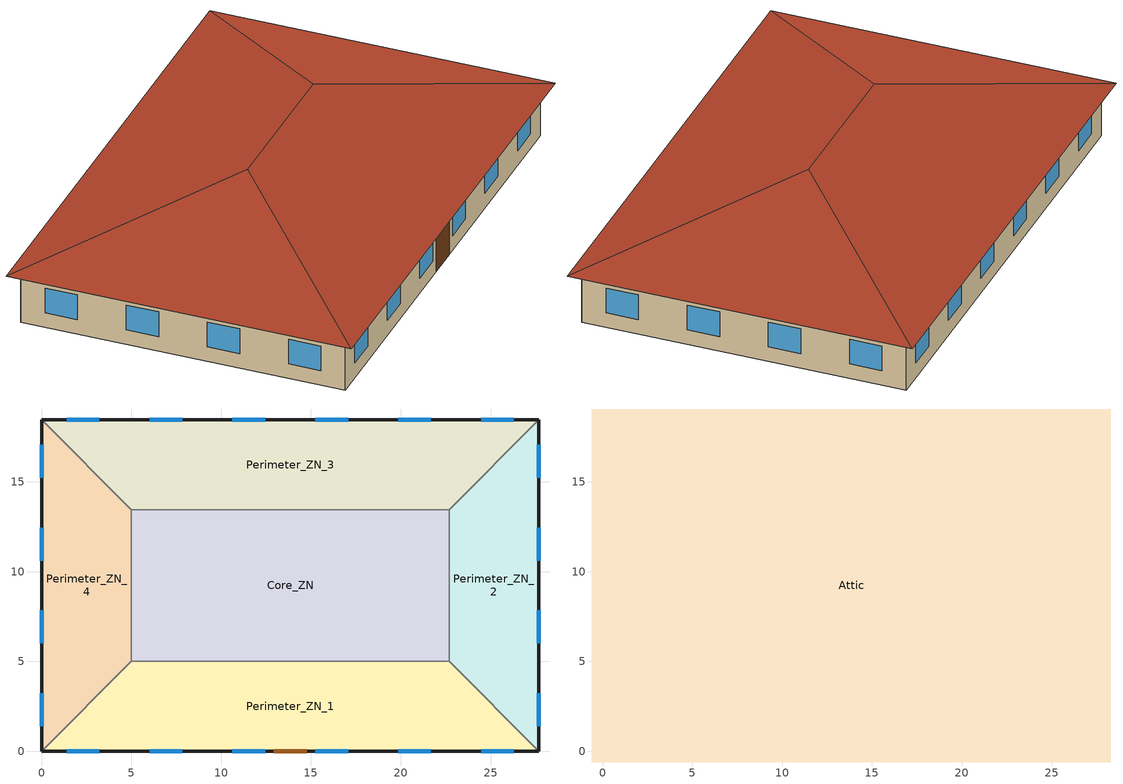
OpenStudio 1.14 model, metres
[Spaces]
Perimeter_ZN_1
 floor ground: 22.69,5 27.69,0 0,0 5,5 z0
 wall outside: 0,0 27.69,0 z0:3.05
 wall to Perimeter_ZN_4: 5,5 0,0 z0:3.05
 wall to Core_ZN: 22.69,5 5,5 z0:3.05
 wall to Perimeter_ZN_2: 27.69,0 22.69,5 z0:3.05
 window: 1.39,0 3.22,0 / 19.85,0 21.68,0 / 15.24,0 17.07,0 / 6.01,0 7.84,0 / 10.62,0 12.45,0 / 24.47,0 26.3,0 z0.9:2.42
 door: 12.93,0 14.76,0 z0:2.13
Perimeter_ZN_2
 floor ground: 27.69,18.46 27.69,0 22.69,5 22.69,13.46 z0
 wall outside: 27.69,0 27.69,18.46 z0:3.05
 wall to Perimeter_ZN_3: 27.69,18.46 22.69,13.46 z0:3.05
 wall to Core_ZN: 22.69,13.46 22.69,5 z0:3.05
 window: 27.69,1.39 27.69,3.22 / 27.69,10.62 27.69,12.45 / 27.69,15.24 27.69,17.07 / 27.69,6.01 27.69,7.84 z0.9:2.42
Perimeter_ZN_3
 floor ground: 27.69,18.46 22.69,13.46 5,13.46 0,18.46 z0
 wall outside: 27.69,18.46 0,18.46 z0:3.05
 wall to Core_ZN: 5,13.46 22.69,13.46 z0:3.05
 wall to Perimeter_ZN_4: 0,18.46 5,13.46 z0:3.05
 window: 21.68,18.46 19.85,18.46 / 7.84,18.46 6.01,18.46 / 17.07,18.46 15.24,18.46 / 12.45,18.46 10.62,18.46 / 26.3,18.46 24.47,18.46 / 3.22,18.46 1.39,18.46 z0.9:2.42
Perimeter_ZN_4
 floor ground: 0,18.46 5,13.46 5,5 0,0 z0
 wall outside: 0,18.46 0,0 z0:3.05
 wall to Core_ZN: 5,5 5,13.46 z0:3.05
 window: 0,3.22 0,1.39 / 0,12.45 0,10.62 / 0,7.84 0,6.01 / 0,17.07 0,15.24 z0.9:2.42
Core_ZN
 floor ground: 22.69,13.46 22.69,5 5,5 5,13.46 z0
Attic
 floor outside: 28.29,19.06 27.69,18.46 0,18.46 -0.6,19.06 z3.05; -0.6,19.06 0,18.46 0,0 -0.6,-0.6 z3.05; 28.29,19.06 28.29,-0.6 27.69,0 27.69,18.46 z3.05; 27.69,0 28.29,-0.6 -0.6,-0.6 0,0 z3.05
 floor to Perimeter_ZN_4: 0,18.46 5,13.46 5,5 0,0 z3.05
 floor to Perimeter_ZN_1: 22.69,5 27.69,0 0,0 5,5 z3.05
 floor to Perimeter_ZN_2: 27.69,18.46 27.69,0 22.69,5 22.69,13.46 z3.05
 floor to Core_ZN: 22.69,13.46 22.69,5 5,5 5,13.46 z3.05
 floor to Perimeter_ZN_3: 27.69,18.46 22.69,13.46 5,13.46 0,18.46 z3.05
 roof outside: 18.46,9.23,6.33 28.29,-0.6,3.05 28.29,19.06,3.05; 18.46,9.23,6.33 28.29,19.06,3.05 -0.6,19.06,3.05 9.23,9.23,6.33; 9.23,9.23,6.33 -0.6,-0.6,3.05 28.29,-0.6,3.05 18.46,9.23,6.33; 9.23,9.23,6.33 -0.6,19.06,3.05 -0.6,-0.6,3.05
[Site]
Houston Bush Intercontinental: Latitude {deg}=30; Longitude {deg}=-95.37; Time Zone {hr}=-6; Elevation {m}=29; Terrain=City
[Building]
90.1-2010-SmallOffice-ASHRAE 169-2006-2A created: 2017-02-23 18:40:46 -0700: North Axis {deg}=0; Default Construction Set=90.1-2010 - Office - ASHRAE 169-2006-2A; Standards Building Type=SmallOffice
[Site:GroundTemperature:BuildingSurface]
20.38, 20.28, 20.43, 20.62, 20.85, 22.92, 23.46, 23.6, 23.62, 21.54, 20.98, 20.57
[Site:WaterMainsTemperature]
Calculation Method=Correlation; Annual Average Outdoor Air Temperature {C}=20.3167; Maximum Difference In Monthly Average Outdoor Air Temperatures {deltaC}=17.8
[SizingPeriod:DesignDay] Barometric Pressure {Pa}=100977; Sky Clearness=0; Rain Indicator=0; Snow Indicator=0; Day of Month=21; Daylight Saving Time Indicator=0; Humidity Indicating Type=Wetbulb; Dry-Bulb Temperature Range Modifier Type=DefaultMultipliers
Name | Maximum Dry-Bulb Temperature {C} | Daily Dry-Bulb Temperature Range {deltaC} | Humidity Indicating Conditions at Maximum Dry-Bulb | Wind Speed {m/s} | Wind Direction {deg} | Month | Day Type | Solar Model Indicator | ASHRAE Taub | ASHRAE Taud
Houston Bush Intercontinental Ann Htg 99.6% Condns DB | -1.6 | 0 | -1.6 | 2.8 | 0 | 1 | WinterDesignDay | ASHRAEClearSky
Houston Bush Intercontinental Ann Clg .4% Condns DB=>MWB | 36 | 10.1 | 24.8 | 3.5 | 170 | 7 | SummerDesignDay | ASHRAETau | 0.499 | 1.97
[ClimateZones]
Climate Zone Institution Name 1=ASHRAE; Climate Zone Document Name 1=ANSI/ASHRAE Standard 169; Climate Zone Document Year 1=2006; Climate Zone Value 1=2A; Climate Zone Institution Name 2=CEC; Climate Zone Document Name 2=California Climate Zone Descriptions; Climate Zone Document Year 2=1995
[Material:NoMass] Thermal Absorptance=0.9; Solar Absorptance=0.7
Name | Roughness | Thermal Resistance {m2-K/W} | Visible Absorptance
CP02 CARPET PAD | VeryRough | 0.21648 | 0.8
Typical Insulation R-6.78 | Smooth | 1.19347 | 0.7
Typical Carpet Pad | Smooth | 0.21648 | 0.8
Typical Insulation R-4.23 | Smooth | 0.745657 | 0.7
Typical Insulation R-19.72 | Smooth | 3.4722 | 0.7
Typical Insulation R-0.58 | Smooth | 0.101875 | 0.7
Typical Insulation | Smooth | 0.0282222 | 0.7
[Material]
Name | Roughness | Thickness {m} | Conductivity {W/m-K} | Density {kg/m3} | Specific Heat {J/kg-K} | Thermal Absorptance | Solar Absorptance | Visible Absorptance
100mm Normalweight concrete floor | MediumSmooth | 0.1016 | 2.31 | 2322 | 832
G01 13mm gypsum board | Smooth | 0.0127 | 0.16 | 800 | 1090 | 0.9 | 0.7 | 0.5
4 in. Normalweight Concrete Floor | MediumRough | 0.1016 | 2.31 | 2322 | 832 | 0.9 | 0.7 | 0.7
1IN Stucco | Smooth | 0.0253 | 0.6918 | 1858 | 837 | 0.9 | 0.7 | 0.92
8IN CONCRETE HW RefBldg | Rough | 0.2032 | 1.311 | 2240 | 836.8 | 0.9 | 0.7 | 0.7
1/2IN Gypsum | Smooth | 0.0127 | 0.16 | 784.9 | 830 | 0.9 | 0.4 | 0.4
Roof Membrane - Highly Reflective | VeryRough | 0.0095 | 0.16 | 1121.29 | 1460 | 0.75 | 0.45 | 0.7
Metal Roof Surface; F08 Metal surface | Smooth | 0.0008 | 45.28 | 7824 | 500 | 0.9 | 0.7 | 0.7
6 in. Normalweight Concrete Floor | MediumRough | 0.1524 | 2.31 | 2322 | 832 | 0.9 | 0.7 | 0.7
8 in. Concrete Block Basement Wall | MediumRough | 0.2032 | 1.326 | 1842 | 912 | 0.9 | 0.7 | 0.7
G05 25mm wood | MediumSmooth | 0.0254 | 0.15 | 608 | 1630 | 0.9 | 0.5 | 0.5
Std Wood 6inch | MediumSmooth | 0.15 | 0.12 | 540 | 1210 | 0.9 | 0.7 | 0.7
[Construction]
Typical Insulated Exterior Mass Floor R-9.35: Typical Insulation R-6.78, 4 in. Normalweight Concrete Floor, Typical Carpet Pad
Typical Insulated Exterior Mass Wall R-6.62: 1IN Stucco, 8IN CONCRETE HW RefBldg, Typical Insulation R-4.23, 1/2IN Gypsum
Typical IEAD Roof - Highly Reflective R-20.83: Roof Membrane - Highly Reflective, Typical Insulation R-19.72, Metal Roof Surface
Typical Interior Floor: 100mm Normalweight concrete floor, CP02 CARPET PAD
Typical Interior Wall: G01 13mm gypsum board, G01 13mm gypsum board
Typical Interior Ceiling: CP02 CARPET PAD, 100mm Normalweight concrete floor
Typical Insulated Carpeted 6in Slab Floor: 6 in. Normalweight Concrete Floor, Typical Carpet Pad
Typical Insulated Basement Mass Wall: 8 in. Concrete Block Basement Wall
U 0.72 SHGC 0.25 Sgl Ref-B-M Tint 6mm: REF B TINT MID 6MM
Typical Insulated Metal Door R-1.43: F08 Metal surface, Typical Insulation R-0.58
Typical Overhead Door: Typical Insulation
U 1.98 SHGC 0.36 Sgl Ref-B-H Clr 6mm: REF B CLEAR HI 6MM
Typical Interior Window: Clear 3mm
Typical Interior Door; Typical Interior Partition: G05 25mm wood
InteriorFurnishings: Std Wood 6inch
[DefaultConstructionSet]
90.1-2010 - Office - ASHRAE 169-2006-2A: Default Exterior Surface Constructions=Default Surface Constructions 1; Default Interior Surface Constructions=Default Surface Constructions 2; Default Ground Contact Surface Constructions=Default Surface Constructions 3; Default Exterior SubSurface Constructions=Default Sub Surface Constructions 1; Default Interior SubSurface Constructions=Default Sub Surface Constructions 2; Interior Partition Construction=Typical Interior Partition
[DefaultSurfaceConstructions]
Name | Floor Construction | Wall Construction | Roof Ceiling Construction
Default Surface Constructions 1 | Typical Insulated Exterior Mass Floor R-9.35 | Typical Insulated Exterior Mass Wall R-6.62 | Typical IEAD Roof - Highly Reflective R-20.83
Default Surface Constructions 2 | Typical Interior Floor | Typical Interior Wall | Typical Interior Ceiling
Default Surface Constructions 3 | Typical Insulated Carpeted 6in Slab Floor | Typical Insulated Basement Mass Wall
[DefaultSubSurfaceConstructions]
Name | Fixed Window Construction | Operable Window Construction | Door Construction | Overhead Door Construction | Skylight Construction | Tubular Daylight Dome Construction | Tubular Daylight Diffuser Construction
Default Sub Surface Constructions 1 | U 0.72 SHGC 0.25 Sgl Ref-B-M Tint 6mm | U 0.72 SHGC 0.25 Sgl Ref-B-M Tint 6mm | Typical Insulated Metal Door R-1.43 | Typical Overhead Door | U 1.98 SHGC 0.36 Sgl Ref-B-H Clr 6mm | Typical Interior Window | Typical Interior Window
Default Sub Surface Constructions 2 | Typical Interior Window | Typical Interior Window | Typical Interior Door
[WindowMaterial:Glazing] Optical Data Type=SpectralAverage; Infrared Transmittance at Normal Incidence=0; Front Side Infrared Hemispherical Emissivity=0.84; Conductivity {W/m-K}=0.9; Dirt Correction Factor for Solar and Visible Transmittance=1; Solar Diffusing=No
Name | Thickness {m} | Solar Transmittance at Normal Incidence | Front Side Solar Reflectance at Normal Incidence | Back Side Solar Reflectance at Normal Incidence | Visible Transmittance at Normal Incidence | Front Side Visible Reflectance at Normal Incidence | Back Side Visible Reflectance at Normal Incidence | Back Side Infrared Hemispherical Emissivity
REF B TINT MID 6MM | 0.006 | 0.1 | 0.11 | 0.41 | 0.13 | 0.1 | 0.32 | 0.45
REF B CLEAR HI 6MM | 0.006 | 0.24 | 0.16 | 0.32 | 0.3 | 0.16 | 0.29 | 0.6
Clear 3mm | 0.003 | 0.837 | 0.075 | 0.075 | 0.898 | 0.081 | 0.081 | 0.84
[Space]
Name | Space Type | Building Story | Thermal Zone | Part of Total Floor Area
Perimeter_ZN_1 | Office WholeBuilding - Sm Office | Building Story 1 | Perimeter_ZN_1 ZN | Yes
Attic | Office Attic |  | Attic ZN | No
Perimeter_ZN_2 | Office WholeBuilding - Sm Office | Building Story 1 | Perimeter_ZN_2 ZN | Yes
Perimeter_ZN_3 | Office WholeBuilding - Sm Office | Building Story 1 | Perimeter_ZN_3 ZN | Yes
Perimeter_ZN_4 | Office WholeBuilding - Sm Office | Building Story 1 | Perimeter_ZN_4 ZN | Yes
Core_ZN | Office WholeBuilding - Sm Office | Building Story 1 | Core_ZN ZN | Yes
[SpaceType] Standards Building Type=Office
Name | Default Schedule Set | Design Specification Outdoor Air Object | Standards Space Type
Office WholeBuilding - Sm Office | Office WholeBuilding - Sm Office Schedule Set | Office WholeBuilding - Sm Office Ventilation | WholeBuilding - Sm Office
Office Attic | Office Attic Schedule Set | Office Attic Ventilation | Attic
[DesignSpecification:OutdoorAir]
Name | Outdoor Air Flow per Person {m3/s-person} | Outdoor Air Flow per Floor Area {m3/s-m2} | Outdoor Air Flow Air Changes per Hour {1/hr} | Outdoor Air Method
Office Attic Ventilation | 0 | 0 | 0
Office WholeBuilding - Sm Office Ventilation |  | 0.0004318 |  | Sum
[DefaultScheduleSet]
Name | Infiltration Schedule | Number of People Schedule | People Activity Level Schedule | Lighting Schedule | Electric Equipment Schedule
Office Attic Schedule Set | OfficeMedium INFIL_SCH_PNNL
Office WholeBuilding - Sm Office Schedule Set | OfficeSmall INFIL_QUARTER_ON_SCH | OfficeSmall BLDG_OCC_SCH | OfficeSmall ACTIVITY_SCH | OfficeSmall BLDG_LIGHT_SCH | OfficeSmall BLDG_EQUIP_SCH
[ThermostatSetpoint:DualSetpoint]
Office WholeBuilding - Sm Office Thermostat 1; Office WholeBuilding - Sm Office Thermostat 2; Office WholeBuilding - Sm Office Thermostat 3; Office WholeBuilding - Sm Office Thermostat 4; Office WholeBuilding - Sm Office Thermostat 5; Office Attic Thermostat 1
[SpaceInfiltration:DesignFlowRate] Schedule=OfficeSmall INFIL_QUARTER_ON_SCH; Design Flow Rate Calculation Method=Flow/ExteriorArea; Flow per Exterior Surface Area {m3/s-m2}=0.000569573; Constant Term Coefficient=0; Temperature Term Coefficient=0; Velocity Term Coefficient=0.224; Velocity Squared Term Coefficient=0
Name | Space or SpaceType
Perimeter_ZN_1 Infiltration | Perimeter_ZN_1
Perimeter_ZN_2 Infiltration | Perimeter_ZN_2
Perimeter_ZN_3 Infiltration | Perimeter_ZN_3
Perimeter_ZN_4 Infiltration | Perimeter_ZN_4
[InternalMass:Definition]
Internal Mass Definition 1: Construction=InteriorFurnishings; Design Level Calculation Method=SurfaceArea/Area; Surface Area per Space Floor Area=2
[InternalMass] Internal Mass Definition=Internal Mass Definition 1
Name | Space or SpaceType
Perimeter_ZN_1 Mass | Perimeter_ZN_1
Perimeter_ZN_2 Mass | Perimeter_ZN_2
Perimeter_ZN_3 Mass | Perimeter_ZN_3
Perimeter_ZN_4 Mass | Perimeter_ZN_4
Core_ZN Mass | Core_ZN
[ThermalZone] Use Ideal Air Loads=No
Name | Thermostat
Perimeter_ZN_2 ZN | Office WholeBuilding - Sm Office Thermostat 1
Core_ZN ZN | Office WholeBuilding - Sm Office Thermostat 2
Perimeter_ZN_1 ZN | Office WholeBuilding - Sm Office Thermostat 3
Perimeter_ZN_3 ZN | Office WholeBuilding - Sm Office Thermostat 4
Perimeter_ZN_4 ZN | Office WholeBuilding - Sm Office Thermostat 5
Attic ZN | Office Attic Thermostat 1
[Sizing:Zone] Zone Cooling Design Supply Air Temperature Input Method=SupplyAirTemperature; Zone Cooling Design Supply Air Temperature Difference {deltaC}=11.11; Zone Heating Design Supply Air Temperature Input Method=SupplyAirTemperature; Zone Heating Design Supply Air Temperature {C}=40; Zone Heating Design Supply Air Temperature Difference {deltaC}=11.11; Zone Cooling Design Supply Air Humidity Ratio {kg-H2O/kg-air}=0.0085; Zone Heating Design Supply Air Humidity Ratio {kg-H2O/kg-air}=0.008; Cooling Design Air Flow Method=DesignDay; Heating Design Air Flow Method=DesignDay; Account for Dedicated Outdoor Air System=No; Dedicated Outdoor Air System Control Strategy=NeutralSupplyAir; Dedicated Outdoor Air Low Setpoint Temperature for Design {C}=autosize; Dedicated Outdoor Air High Setpoint Temperature for Design {C}=autosize
Name | Zone Cooling Design Supply Air Temperature {C}
Perimeter_ZN_2 ZN; Core_ZN ZN; Perimeter_ZN_1 ZN; Perimeter_ZN_3 ZN; Perimeter_ZN_4 ZN | 12.8
Attic ZN | 14
[WaterUse:Equipment:Definition]
Main Service Water Use Def 0.06gal/min: Peak Flow Rate {m3/s}=4.03777e-06; Target Temperature Schedule=Mixed Water At Faucet Temp - 120F; Sensible Fraction Schedule=Fraction Sensible - 0.2; Latent Fraction Schedule=Fraction Latent - 0.05
[WaterUse:Equipment]
Main Service Water Use 0.06gal/min: Water Use Equipment Definition=Main Service Water Use Def 0.06gal/min; Flow Rate Fraction Schedule=OfficeSmall BLDG_SWH_SCH
[Exterior:Lights:Definition]
Name | Design Level {W}
Occ Sensing Exterior Lights Def | 896.07
NonDimming Exterior Lights Def | 40.54
[Exterior:Lights] Control Option=AstronomicalClock
Name | Exterior Lights Definition | Schedule
Occ Sensing Exterior Lights Def | Occ Sensing Exterior Lights Def | OfficeSmall Exterior_lighting_schedule_b
NonDimming Exterior Lights Def | NonDimming Exterior Lights Def | OfficeSmall Exterior_lighting_schedule_a
[BuildingStory]
Building Story 1: Nominal Z Coordinate {m}=0
[Schedule:Ruleset]
Name | Default Day Schedule | Summer Design Day Schedule | Winter Design Day Schedule
OfficeMedium INFIL_SCH_PNNL | OfficeMedium INFIL_SCH_PNNL Default | OfficeMedium INFIL_SCH_PNNL Summer Design Day | OfficeMedium INFIL_SCH_PNNL Winter Design Day
OfficeSmall BLDG_OCC_SCH | OfficeSmall BLDG_OCC_SCH Default | OfficeSmall BLDG_OCC_SCH Summer Design Day | OfficeSmall BLDG_OCC_SCH Winter Design Day
OfficeSmall ACTIVITY_SCH | OfficeSmall ACTIVITY_SCH Default | OfficeSmall ACTIVITY_SCH Summer Design Day | OfficeSmall ACTIVITY_SCH Winter Design Day
OfficeSmall BLDG_LIGHT_SCH | OfficeSmall BLDG_LIGHT_SCH Default | OfficeSmall BLDG_LIGHT_SCH Summer Design Day | OfficeSmall BLDG_LIGHT_SCH Winter Design Day
OfficeSmall BLDG_EQUIP_SCH | OfficeSmall BLDG_EQUIP_SCH Default | OfficeSmall BLDG_EQUIP_SCH Summer Design Day | OfficeSmall BLDG_EQUIP_SCH Winter Design Day
OfficeSmall INFIL_QUARTER_ON_SCH | OfficeSmall INFIL_QUARTER_ON_SCH Default | OfficeSmall INFIL_QUARTER_ON_SCH Summer Design Day | OfficeSmall INFIL_QUARTER_ON_SCH Winter Design Day
Fraction Sensible - 0.2 | Schedule Day 25
Fraction Latent - 0.05 | Schedule Day 26
Mixed Water At Faucet Temp - 120F | Schedule Day 27
OfficeSmall BLDG_SWH_SCH | OfficeSmall BLDG_SWH_SCH Default | OfficeSmall BLDG_SWH_SCH Summer Design Day | OfficeSmall BLDG_SWH_SCH Winter Design Day
OfficeSmall Exterior_lighting_schedule_b | OfficeSmall Exterior_lighting_schedule_b Default | OfficeSmall Exterior_lighting_schedule_b Summer Design Day | OfficeSmall Exterior_lighting_schedule_b Winter Design Day
OfficeSmall Exterior_lighting_schedule_a | OfficeSmall Exterior_lighting_schedule_a Default | OfficeSmall Exterior_lighting_schedule_a Summer Design Day | OfficeSmall Exterior_lighting_schedule_a Winter Design Day
[Schedule:Day]
OfficeMedium INFIL_SCH_PNNL Default; OfficeSmall BLDG_OCC_SCH Summer Design Day; OfficeSmall BLDG_LIGHT_SCH Summer Design Day; OfficeSmall BLDG_EQUIP_SCH Summer Design Day; OfficeSmall INFIL_QUARTER_ON_SCH Default: 24, 0, 1
OfficeMedium INFIL_SCH_PNNL Summer Design Day; OfficeMedium INFIL_SCH_PNNL SmrDsn|Wkdy Day: 6, 0, 1, 22, 0, 0.25, 24, 0, 1
OfficeMedium INFIL_SCH_PNNL Winter Design Day; OfficeMedium INFIL_SCH_PNNL WntrDsn|Sat Day: 6, 0, 1, 18, 0, 0.25, 24, 0, 1
OfficeSmall BLDG_OCC_SCH Default; OfficeSmall BLDG_OCC_SCH Winter Design Day; OfficeSmall BLDG_LIGHT_SCH Winter Design Day; OfficeSmall BLDG_EQUIP_SCH Winter Design Day; OfficeSmall BLDG_SWH_SCH Default: 24, 0, 0
OfficeSmall BLDG_OCC_SCH Wkdy Day: 6, 0, 0, 7, 0, 0.11, 8, 0, 0.21, 12, 0, 1, 13, 0, 0.53, 17, 0, 1, 18, 0, 0.32, 22, 0, 0.11, 23, 0, 0.05, 24, 0, 0
OfficeSmall ACTIVITY_SCH Default; OfficeSmall ACTIVITY_SCH Winter Design Day; OfficeSmall ACTIVITY_SCH Summer Design Day: 24, 0, 120
OfficeSmall BLDG_LIGHT_SCH Default; OfficeSmall BLDG_LIGHT_SCH Default|Wkdy Day: 5, 0, 0.18, 7, 0, 0.23, 8, 0, 0.42, 12, 0, 0.9, 13, 0, 0.8, 17, 0, 0.9, 18, 0, 0.61, 20, 0, 0.42, 22, 0, 0.32, 23, 0, 0.23, 24, 0, 0.18
OfficeSmall BLDG_LIGHT_SCH Wknd Day: 24, 0, 0.18
OfficeSmall BLDG_EQUIP_SCH Default; OfficeSmall BLDG_EQUIP_SCH Default|Wkdy Day: 8, 0, 0.5, 12, 0, 1, 13, 0, 0.94, 17, 0, 1, 18, 0, 0.5, 24, 0, 0.2
OfficeSmall BLDG_EQUIP_SCH Wknd Day; Schedule Day 25: 24, 0, 0.2
OfficeSmall INFIL_QUARTER_ON_SCH Summer Design Day; OfficeSmall INFIL_QUARTER_ON_SCH SmrDsn|Wkdy Day: 7, 0, 1, 19, 0, 0.25, 24, 0, 1
OfficeSmall INFIL_QUARTER_ON_SCH Winter Design Day; OfficeSmall INFIL_QUARTER_ON_SCH WntrDsn|Sat Day: 7, 0, 1, 18, 0, 0.25, 24, 0, 1
Schedule Day 26: 24, 0, 0.05
Schedule Day 27: 24, 0, 48.8889
OfficeSmall BLDG_SWH_SCH Winter Design Day; OfficeSmall BLDG_SWH_SCH Summer Design Day; OfficeSmall BLDG_SWH_SCH WntrDsn|SmrDsn|Wkdy Day: 7, 0, 0, 8, 0, 0.27, 9, 0, 0.55, 11, 0, 0.64, 12, 0, 0.82, 13, 0, 1, 14, 0, 0.91, 16, 0, 0.55, 17, 0, 0.73, 19, 0, 0.37, 20, 0, 0.18, 21, 0, 0.27, 22, 0, 0.09, 24, 0, 0
OfficeSmall Exterior_lighting_schedule_b Default; OfficeSmall Exterior_lighting_schedule_b Winter Design Day; OfficeSmall Exterior_lighting_schedule_b Summer Design Day: 6, 0, 0.7, 24, 0, 1
OfficeSmall Exterior_lighting_schedule_a Default; OfficeSmall Exterior_lighting_schedule_a Winter Design Day; OfficeSmall Exterior_lighting_schedule_a Summer Design Day: 6, 0, 0, 24, 0, 1
[Schedule:Rule] Date Specification Type=DateRange; Start Month=1; Start Day=1; End Month=12; End Day=31
Name | Schedule Ruleset | Rule Order | Day Schedule | Apply Monday | Apply Tuesday | Apply Wednesday | Apply Thursday | Apply Friday | Apply Saturday | Apply Sunday
Schedule Rule 1 | OfficeMedium INFIL_SCH_PNNL | 1 | OfficeMedium INFIL_SCH_PNNL SmrDsn|Wkdy Day | Yes | Yes | Yes | Yes | Yes
Schedule Rule 2 | OfficeMedium INFIL_SCH_PNNL | 0 | OfficeMedium INFIL_SCH_PNNL WntrDsn|Sat Day |  |  |  |  |  | Yes
Schedule Rule 4 | OfficeSmall BLDG_OCC_SCH | 0 | OfficeSmall BLDG_OCC_SCH Wkdy Day | Yes | Yes | Yes | Yes | Yes
Schedule Rule 5 | OfficeSmall BLDG_LIGHT_SCH | 1 | OfficeSmall BLDG_LIGHT_SCH Default|Wkdy Day | Yes | Yes | Yes | Yes | Yes
Schedule Rule 6 | OfficeSmall BLDG_LIGHT_SCH | 0 | OfficeSmall BLDG_LIGHT_SCH Wknd Day |  |  |  |  |  | Yes | Yes
Schedule Rule 7 | OfficeSmall BLDG_EQUIP_SCH | 1 | OfficeSmall BLDG_EQUIP_SCH Default|Wkdy Day | Yes | Yes | Yes | Yes | Yes
Schedule Rule 8 | OfficeSmall BLDG_EQUIP_SCH | 0 | OfficeSmall BLDG_EQUIP_SCH Wknd Day |  |  |  |  |  | Yes | Yes
Schedule Rule 9 | OfficeSmall INFIL_QUARTER_ON_SCH | 1 | OfficeSmall INFIL_QUARTER_ON_SCH SmrDsn|Wkdy Day | Yes | Yes | Yes | Yes | Yes
Schedule Rule 10 | OfficeSmall INFIL_QUARTER_ON_SCH | 0 | OfficeSmall INFIL_QUARTER_ON_SCH WntrDsn|Sat Day |  |  |  |  |  | Yes
Schedule Rule 15 | OfficeSmall BLDG_SWH_SCH | 0 | OfficeSmall BLDG_SWH_SCH WntrDsn|SmrDsn|Wkdy Day | Yes | Yes | Yes | Yes | Yes
